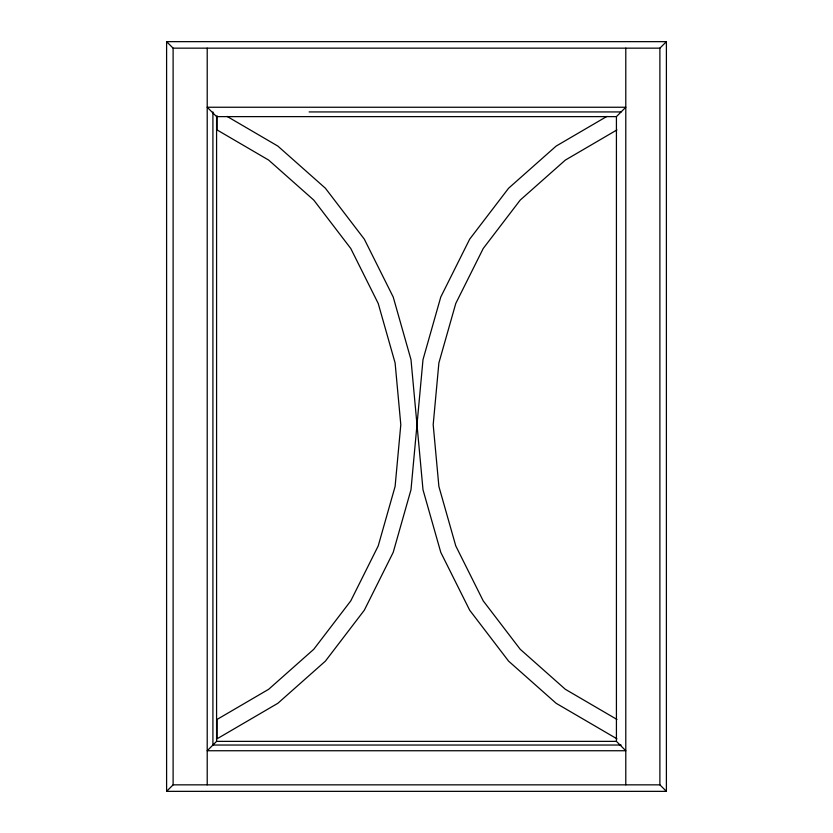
<?xml version="1.0" encoding="UTF-8"?>
<svg xmlns="http://www.w3.org/2000/svg" width="833" height="833" viewBox="0 0 833 833"><rect width="100%" height="100%" fill="white"/><g stroke="black" fill="none" stroke-linecap="round" stroke-linejoin="round"><path stroke-width="1.25" d="M666.4 791.35L659.892 784.842L659.892 48.158L666.4 41.65L166.6 41.65L166.6 791.35L666.4 791.35L666.4 41.65M616.42 116.62L625.791 107.249L207.209 107.249L216.58 116.62L216.58 741.37L207.209 750.741L625.791 750.741L616.42 741.37L616.42 116.62L216.58 116.62M166.6 791.35L173.108 784.842L173.108 48.158L166.6 41.65M606.903 116.412L556.132 146.087L508.609 188.216L469.677 239.165L440.772 297.027L422.997 359.648L410.992 489.731L393.218 552.341L364.323 610.204L325.38 661.152L277.858 703.291L217.049 738.819L217.049 719.441L268.663 689.287L313.791 649.261L350.776 600.874L378.213 545.927L395.102 486.462L400.798 424.684L395.102 362.917L378.213 303.451L350.776 248.494L313.791 200.107L268.663 160.092L217.049 129.927L217.049 115.714M616.941 129.927L565.336 160.092L520.198 200.107L483.223 248.494L455.776 303.451L438.887 362.917L433.191 424.684L438.887 486.462L455.776 545.927L483.223 600.874L520.198 649.261L565.336 689.287L616.941 719.441M173.108 48.158L659.892 48.158M309.116 111.934L621.106 111.934M216.58 741.37L616.42 741.37M621.106 745.035L212.915 745.035L212.915 111.934M173.108 784.842L659.892 784.842M227.086 116.412L277.858 146.087L325.38 188.216L364.323 239.165L393.218 297.027L410.992 359.648L422.997 489.731L440.772 552.341L469.677 610.204L508.609 661.152L556.132 703.291L616.941 738.819M625.791 48.158L625.791 784.842M207.209 48.158L207.209 784.842"/></g></svg>
